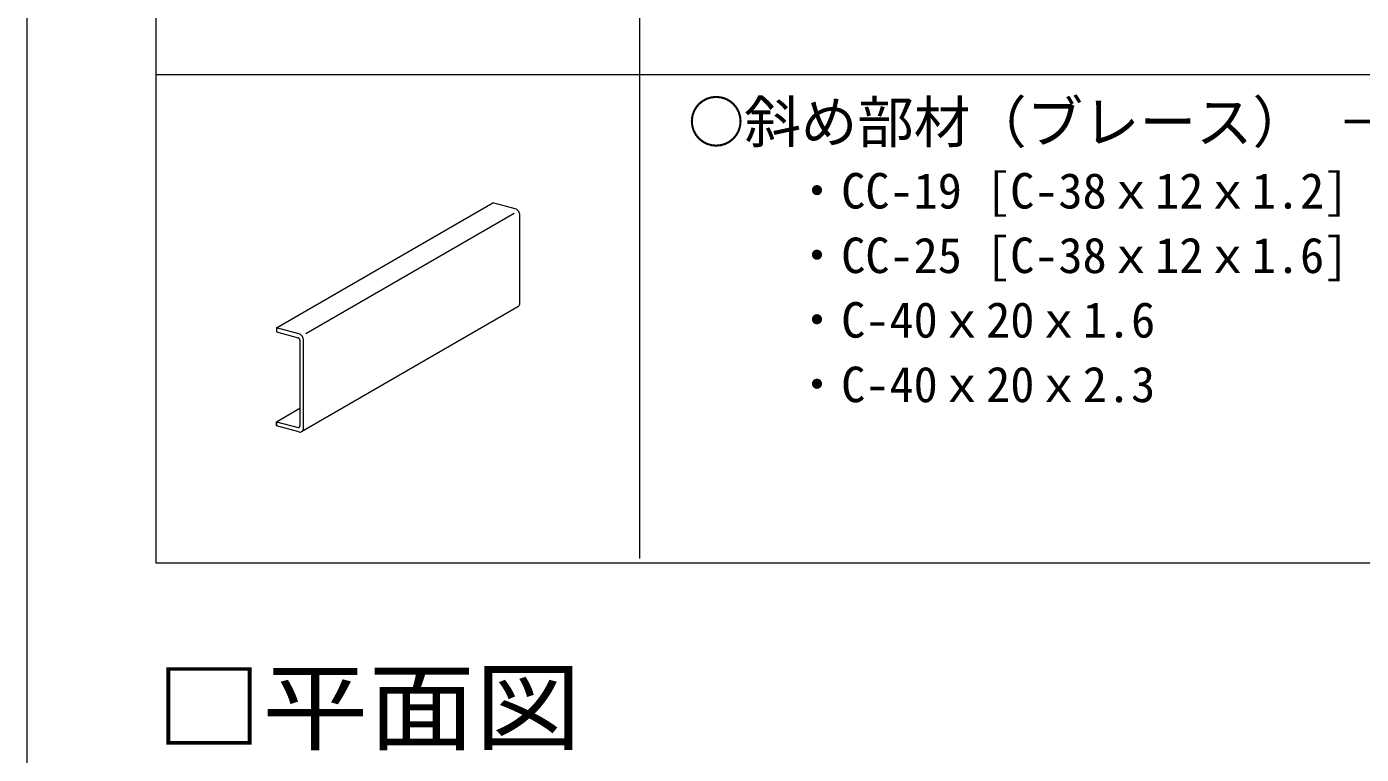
# Model space of a CAD drawing. Units: millimetres on the paper, enlarged 10 times, with parts at other scales. Extents: x -1950 to 1950, y -1347 to 1325.
# Drawn here: x -1950 to -1536.3, y 159.4 to 384.8 of the extents above; entities that cross this region are included whole.
import ezdxf
from ezdxf.enums import TextEntityAlignment as Align

# ---------------------------------------------------------------- set-up
doc = ezdxf.new("R2010")
doc.units = ezdxf.units.MM
doc.header["$LTSCALE"] = 10
for name, color, linetype, lineweight in [('1-3_野縁', 3, 'Continuous', 18), ('1-4_ブレース・補強材', 4, 'Continuous', 9), ('F-3_野縁', 3, 'Continuous', 18)]:
    doc.layers.add(name, color=color, linetype=linetype, lineweight=lineweight)
doc.layers.add('1-6_文字', color=7, linetype='Continuous')
doc.layers.add('F-6_文字', color=7, linetype='Continuous')
doc.styles.add('ＭＳ ゴシック', font='')
doc.styles.get('ＭＳ ゴシック').set_extended_font_data('MS Gothic')

msp = doc.modelspace()

# ---------------------------------------------------------------- linework, layer by layer
at = {"layer": '1-3_野縁'}
msp.add_line((-1760, 370.03), (-1760, 220.03), dxfattribs=at)
at = {"layer": '1-4_ブレース・補強材'}
for p, q in [((-1872.55, 291.52), (-1805.47, 330.25)), ((-1863.45, 289.72), (-1798.83, 327.03)), ((-1798.52, 328.39), (-1805.47, 330.25)), ((-1797.13, 299.21), (-1797.13, 326.41)), ((-1864.77, 259.35), (-1797.69, 298.08)), ((-1872.55, 291.52), (-1872.55, 290.56)), ((-1865.31, 287.67), (-1865.31, 261.11)), ((-1864.2, 260.49), (-1864.2, 287.69)), ((-1872.55, 262.4), (-1865.31, 266.58)), ((-1872.55, 262.08), (-1872.55, 261.12))]:
    msp.add_line(p, q, dxfattribs=at)
for points in [[(-1797.13, 326.41), (-1797.15, 326.7), (-1797.21, 326.98), (-1797.31, 327.26), (-1797.45, 327.53), (-1797.62, 327.77), (-1797.82, 327.98), (-1798.04, 328.16), (-1798.28, 328.3), (-1798.52, 328.39)], [(-1797.69, 298.08), (-1797.51, 298.21), (-1797.36, 298.39), (-1797.24, 298.6), (-1797.17, 298.84), (-1797.13, 299.11), (-1797.13, 299.21)], [(-1865.59, 289.66), (-1872.55, 291.52), (-1872.55, 290.24), (-1865.87, 288.45)], [(-1864.2, 287.69), (-1864.22, 287.97), (-1864.28, 288.26), (-1864.39, 288.54), (-1864.53, 288.8), (-1864.7, 289.05), (-1864.9, 289.26), (-1865.12, 289.44), (-1865.35, 289.57), (-1865.59, 289.66)], [(-1865.31, 287.67), (-1865.32, 287.78), (-1865.35, 287.89), (-1865.39, 288.01), (-1865.44, 288.11), (-1865.51, 288.21), (-1865.59, 288.29), (-1865.68, 288.37), (-1865.77, 288.42), (-1865.87, 288.45)], [(-1865.59, 259.26), (-1872.55, 261.12), (-1872.55, 262.4), (-1865.87, 260.61)], [(-1865.87, 260.61), (-1865.77, 260.6), (-1865.68, 260.6), (-1865.59, 260.63), (-1865.51, 260.67), (-1865.44, 260.73), (-1865.39, 260.81), (-1865.35, 260.9), (-1865.32, 261), (-1865.31, 261.11)], [(-1865.59, 259.26), (-1865.35, 259.22), (-1865.12, 259.23), (-1864.9, 259.29), (-1864.7, 259.4), (-1864.53, 259.55), (-1864.39, 259.74), (-1864.28, 259.96), (-1864.22, 260.22), (-1864.2, 260.49)]]:
    msp.add_lwpolyline(points, dxfattribs=at)
at = {"layer": 'F-3_野縁'}
for p, q in [((-1950, 1325), (-1950, -1325)), ((-1910, 1265), (-1910, 218.66)), ((-1910, 370.03), (-20, 370.03)), ((-1910, 218.66), (-20, 218.66))]:
    msp.add_line(p, q, dxfattribs=at)
at = {"layer": 'F-3_野縁', "color": 4, "lineweight": 9}
msp.add_line((-1760, 1265), (-1760, 370.03), dxfattribs=at)

# ---------------------------------------------------------------- texts
at = {"layer": '1-6_文字', "style": 'ＭＳ ゴシック'}
for s, height, p in [('○斜め部材（ブレース） －チャンネル－', 12.83, (-1745, 345.03)), ('・CC-19 [C-38ｘ12ｘ1.2]', 11, (-1712.5, 325.19)), ('・CC-25 [C-38ｘ12ｘ1.6]', 11, (-1712.5, 305.19)), ('・C-40ｘ20ｘ1.6', 11, (-1712.5, 285.19)), ('・C-40ｘ20ｘ2.3', 11, (-1712.5, 265.19))]:
    msp.add_text(s, height=height, dxfattribs=at).set_placement(p, align=Align.BOTTOM_LEFT)
at = {"layer": 'F-6_文字', "style": 'ＭＳ ゴシック', "width": 1.1}
msp.add_text('□平面図', height=21.99, dxfattribs=at).set_placement((-1910, 156.37), align=Align.BOTTOM_LEFT)

doc.saveas('drawing.dxf')
